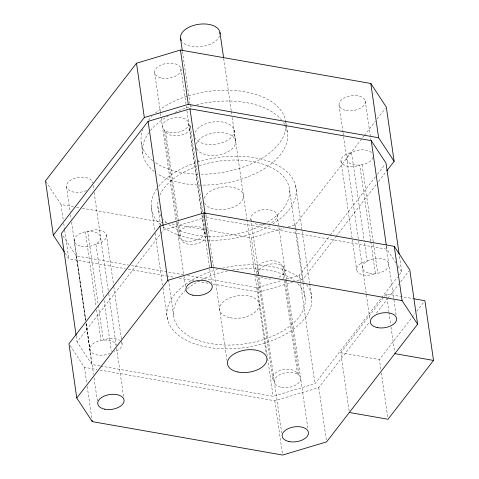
<?xml version="1.0" encoding="UTF-8"?>
<svg xmlns="http://www.w3.org/2000/svg" width="479" height="479" viewBox="0 0 479 479"><rect width="100%" height="100%" fill="white"/><g stroke="black" fill="none" stroke-linecap="round" stroke-linejoin="round"><path stroke-width="0.36" stroke-dasharray="2.4 1.8" d="M99.955 365.89L91.848 364.465L77.071 341.982L163.752 229.926L204.91 217.604M288.208 226.866L295.298 224.747L363.902 136.054M364.363 135.467L375.338 121.277M377.171 118.912L385.403 108.266M286.568 279.012L299.339 275.185L329.905 235.668M330.36 235.081L375.53 176.691M377.356 174.332L385.11 164.309M296.74 280.939L303.123 279.029L335.593 237.051M336.048 236.458L376.757 183.84M378.59 181.475L386.361 171.422M100.692 366.016L273.12 396.295L314.984 383.757L381.14 298.237M381.595 297.651L397.564 277.006M399.39 274.647L401.671 271.701L399.432 256.187M349.131 411L340.737 352.76L383.972 296.872M384.427 296.279L386.248 293.926L413.239 298.668M99.907 370.057L274.802 400.761L318.769 387.601L369.537 321.972M376.392 313.104L387.373 298.914M387.828 298.321L398.809 284.131M400.636 281.766L408.868 271.126M380.781 369.129L379.398 359.549L414.898 313.661M416.718 311.308L423.999 301.896M205.772 229.908L251.337 237.907L283.951 228.142M187.469 275.431L257.474 287.717L282.311 280.281M212.862 284.065L259.157 292.19L292.483 282.215M395.923 262.959L386.888 249.218L205.623 217.388L205.407 215.915M45.894 181.505L61.007 204.491L73.497 206.683M76.436 207.197L79.376 207.712M82.316 208.233L166.093 222.939M171.973 223.974L205.042 229.776M63.066 235.907L76.203 255.894L128.522 265.079M131.468 265.6L183.786 274.784M65.15 253.181L68.826 258.774L125.414 268.707M128.354 269.228L165.83 275.808M166.566 275.934L173.913 277.227M179.056 278.131L193.756 280.712M197.432 281.353L209.922 283.55M340.737 352.76L379.398 359.549M70.179 345.604L84.472 367.345L96.968 369.537M397.971 266.079L401.671 271.701M233.962 129.797L235.662 141.544M386.463 246.266L386.888 249.218M365.249 100.901L370.854 139.796M386.176 245.996L396.115 315.11M386.248 293.926L386.673 296.878M386.781 297.615L388.798 311.619M388.9 312.362L390.601 324.157M391.026 327.103L394.642 352.167M362.094 164.704L377.739 273.275M370.722 241.099L359.765 165.021A12.646 7.125 -8.2 0 1 341.671 162.956A12.646 7.125 -8.2 0 1 351.538 152.514L364.25 240.727M370.83 241.835L375.41 273.593A12.646 7.125 -8.2 0 1 357.316 271.527A12.646 7.125 -8.2 0 1 367.183 261.085L364.447 242.087M381.314 372.818L387.792 417.784M339.042 105.123L342.916 131.863M342.982 132.449L358.52 240.284M358.627 241.021L369.908 319.313M340.964 160.86L356.711 270.15M295.609 185.75L309.656 283.245M309.763 283.987L311.859 298.471M285.783 121.75L286.202 124.642M286.31 125.366L287.352 132.605M295.298 224.747L303.123 279.029M318.769 387.601L326.379 440.423M289.561 189.816L302.86 282.137M302.968 282.873L305.207 298.387M299.339 275.185L300.513 283.311M300.614 284.047L314.984 383.757M277.078 214.885L286.382 279.383M286.49 280.125L308.003 429.382M283.275 266.587L285.233 280.161M285.328 280.838L298.92 375.159M283.897 279.197L281.939 265.623A12.646 7.125 -8.2 0 0 265.36 261.606A12.646 7.125 -8.2 0 0 258.648 272.599M284.089 280.55L297.585 374.195A12.646 7.125 -8.2 0 0 281.005 370.177A12.646 7.125 -8.2 0 0 274.293 381.17M250.876 219.131L281.7 432.914M256.983 269.324L272.755 378.769M251.337 237.907L259.157 292.19M274.802 400.761L282.418 453.583M257.474 287.717L267.264 355.669M267.689 358.621L273.12 396.295M223.687 58.39L231.261 110.948M231.369 111.685L231.794 114.649M232.225 117.606L246.835 219.023M246.942 219.765L254.732 273.802M254.84 274.545L266.27 354.047M182.475 51.672L189.941 103.488M190.049 104.23L190.582 107.931M196.342 147.736L196.558 149.388M198.138 160.208L198.372 161.968M205.946 214.526L213.412 266.348M213.52 267.084L226.956 360.358M190.337 126.336L203.024 214.364M203.114 214.969L206.114 235.788M180.864 68.533L186.894 110.362M186.996 110.936L211.736 282.736M178.511 221.166L165.506 130.917A12.646 7.125 -8.2 0 0 182.092 134.934A12.646 7.125 -8.2 0 0 188.804 123.941L204.449 232.513A12.646 7.125 -8.2 0 1 197.737 243.506A12.646 7.125 -8.2 0 1 181.152 239.488L178.613 221.843M164.171 129.953L177.08 219.526M177.469 222.238L179.817 238.524M154.663 72.778L160.435 112.697M160.519 113.397L185.529 286.963M163.219 226.232L163.752 229.926M157.89 206.724L160.549 225.19M168.428 279.844L173.536 315.296M151.238 206.641L154.717 230.728M155.07 233.231L162.519 284.933M162.944 287.885L167.488 319.361M141.227 142.652L142.79 153.508M106.38 234.961L113.727 285.927M113.828 286.646L121.6 340.581M121.708 341.299L122.133 344.251M93.118 185.445L93.752 189.852M94.141 192.444L108.613 292.897M108.721 293.633L116.175 345.335M116.601 348.287L123.624 397.031M103.536 296.956L95.908 244.027A12.646 7.125 -8.2 0 0 105.775 233.584A12.646 7.125 -8.2 0 0 87.687 231.519L98.225 304.638M104.027 300.345L111.362 351.239M98.327 305.374L103.332 340.09A12.646 7.125 -8.2 0 1 119.594 340.395M85.358 231.836L96.111 306.482M96.602 309.871L101.003 340.407M74.257 240.422L85.711 320.068M86.244 323.756L89.95 349.568M66.485 186.732L70.108 211.844M70.533 214.796L71.203 219.34M71.599 222.184L85.753 320.415M86.178 323.367L93.519 374.333M94.034 377.787L97.351 400.917M76.203 255.894L85.567 320.888M85.992 323.84L91.848 364.465M61.007 204.491L63.33 220.627M63.755 223.561L64.599 229.429M64.707 230.165L68.826 258.774M84.472 367.345L86.801 383.487M87.22 386.421L91.98 419.43M76.221 336.072L77.071 341.982M297.782 283.664A66.389 37.416 -8.2 0 1 273.581 335.707A66.389 37.416 -8.2 0 1 185.295 333.677A66.389 37.416 -8.2 0 1 198.294 281.383M201.437 279.73A66.389 37.416 -8.2 0 1 227.818 270.875M232.477 270.042A66.389 37.416 -8.2 0 1 294.441 280.748M199.258 165.674A66.389 37.416 -8.2 0 1 280.131 173.254A66.389 37.416 -8.2 0 1 266.611 222.693M263.558 224.4A66.389 37.416 -8.2 0 1 168.65 224.364M166.674 222.729A66.389 37.416 -8.2 0 1 163.279 219.22M161.172 216.286A66.389 37.416 -8.2 0 1 158.465 199.288M159.836 195.198A66.389 37.416 -8.2 0 1 196.785 166.512M258.911 274.216A13.28 7.484 -8.2 0 1 268.204 264.558A13.28 7.484 -8.2 0 1 284.191 267.617A13.28 7.484 -8.2 0 1 277.359 277.748M271.078 279.041A13.28 7.484 -8.2 0 1 260.738 276.611M373.051 157.268A13.28 7.484 -8.2 0 1 354.011 164.764A13.28 7.484 -8.2 0 1 350.814 152.957A13.28 7.484 -8.2 0 1 371.92 153.07M110.368 353.221A13.28 7.484 -8.2 0 1 91.13 351.981A13.28 7.484 -8.2 0 1 99.404 340.773A13.28 7.484 -8.2 0 1 116.157 345.371M121.792 342.832A12.646 7.125 -8.2 0 1 113.846 352.035M306.62 284.76A73.03 41.158 -8.2 0 1 264.821 343.162A73.03 41.158 -8.2 0 1 170.841 327.103A73.03 41.158 -8.2 0 1 217.364 269.503M222.424 268.198A73.03 41.158 -8.2 0 1 304.895 282.682M158.705 186.265A73.03 41.158 -8.2 0 1 267.09 160.812A73.03 41.158 -8.2 0 1 273.042 223.837M270.006 225.657A73.03 41.158 -8.2 0 1 161.734 225.837M160.657 224.891A73.03 41.158 -8.2 0 1 156.956 188.612M251.289 220.4A13.28 7.484 -8.2 0 1 259.78 210.437A13.28 7.484 -8.2 0 1 276.227 213.143A13.28 7.484 -8.2 0 1 269.659 223.418M265.755 224.459A13.28 7.484 -8.2 0 1 253.313 222.615M86.465 190.558A13.28 7.484 -8.2 0 1 67.443 188.864A13.28 7.484 -8.2 0 1 76.484 177.775A13.28 7.484 -8.2 0 1 92.758 182.846M196.378 144.083A19.92 11.227 -8.2 0 1 226.495 133.401A19.92 11.227 -8.2 0 1 227.088 152.214A19.92 11.227 -8.2 0 1 196.504 148.089M283.46 122.582A73.03 41.158 -8.2 0 1 249.421 176.2A73.03 41.158 -8.2 0 1 157.232 173.709M154.202 171.536A73.03 41.158 -8.2 0 1 148.735 132.785M150.472 130.533A73.03 41.158 -8.2 0 1 168.171 116.026M174.937 112.457A73.03 41.158 -8.2 0 1 192.348 105.919M196.671 104.769A73.03 41.158 -8.2 0 1 281.49 119.924M155.382 113.092A73.03 41.158 -8.2 0 1 247.194 92.207A73.03 41.158 -8.2 0 1 282.227 138.724A73.03 41.158 -8.2 0 1 201.431 174.242M198.019 174.2A73.03 41.158 -8.2 0 1 155.663 162.848M152.639 160.675A73.03 41.158 -8.2 0 1 142.916 129.599M148.49 120.193A73.03 41.158 -8.2 0 1 152.16 116.086M194.713 136.455A19.92 11.227 -8.2 0 1 221.136 121.846A19.92 11.227 -8.2 0 1 227.729 140.137A19.92 11.227 -8.2 0 1 195.264 137.982M219.657 35.721A19.92 11.227 -8.2 0 1 202.725 46.385A19.92 11.227 -8.2 0 1 182.415 42.038M204.222 198.294A19.92 11.227 -8.2 0 1 234.74 187.804A19.92 11.227 -8.2 0 1 234.171 206.844A19.92 11.227 -8.2 0 1 204.12 201.683M281.574 387.337A13.28 7.484 -8.2 0 0 300.638 378.284A13.28 7.484 -8.2 0 0 280.215 374.44A13.28 7.484 -8.2 0 0 281.574 387.337M369.417 273.287A13.28 7.484 -8.2 0 0 388.828 264.516A13.28 7.484 -8.2 0 0 368.704 260.313A13.28 7.484 -8.2 0 0 369.417 273.287M169.656 132.396A13.28 7.484 -8.2 0 0 188.786 123.396A13.28 7.484 -8.2 0 0 168.416 119.481A13.28 7.484 -8.2 0 0 169.656 132.396M185.104 240.925A13.28 7.484 -8.2 0 0 204.443 232.093A13.28 7.484 -8.2 0 0 184.247 227.968A13.28 7.484 -8.2 0 0 185.104 240.925M81.208 246.326A13.28 7.484 -8.2 0 0 100.626 237.554A13.28 7.484 -8.2 0 0 80.502 233.345A13.28 7.484 -8.2 0 0 81.208 246.326M346.209 110.481A13.28 7.484 -8.2 0 0 365.345 101.488A13.28 7.484 -8.2 0 0 344.982 97.566A13.28 7.484 -8.2 0 0 346.209 110.481M161.824 78.107A13.28 7.484 -8.2 0 0 180.96 69.114A13.28 7.484 -8.2 0 0 160.597 65.198A13.28 7.484 -8.2 0 0 161.824 78.107M230.016 317.715A19.92 11.227 -8.2 0 0 259.139 304.56A19.92 11.227 -8.2 0 0 228.95 298.249A19.92 11.227 -8.2 0 0 230.016 317.715"/><path stroke-width="0.72" d="M386.822 170.829L394.139 161.369L386.314 107.086L370.8 83.478L180.463 50.061L136.503 63.222L45.487 180.882L53.313 235.171L64.336 251.942M53.313 235.171L144.329 117.511L188.289 104.344L378.62 137.766L394.139 161.369M399.115 253.972L386.026 163.129L371.243 140.646L189.977 108.817L148.107 121.355L61.426 233.411L76.113 335.336M159.974 226.082L68.958 343.742L76.778 398.025L92.297 421.634L282.628 455.05L326.588 441.889L417.604 324.229L409.784 269.94L394.265 246.338L203.934 212.916L159.974 226.082L167.794 280.365L76.778 398.025M413.964 298.794L424.909 300.716L433.513 360.43L388.002 419.263L349.341 412.473M167.794 280.365L211.754 267.204L402.091 300.62L417.604 324.229M394.852 353.646L433.513 360.43M370.8 83.478L378.62 137.766M394.265 246.338L402.091 300.62M371.243 140.646L386.254 244.787M219.957 32.476L223.585 57.648M180.553 38.344L182.265 50.193M189.977 108.817L205.09 213.7M180.463 50.061L188.289 104.344M203.934 212.916L211.754 267.204M148.107 121.355L163.117 225.495M136.503 63.222L144.329 117.511M92.082 420.167L92.297 421.634M181.379 40.637A19.92 11.227 -8.2 0 1 197.791 24.441A19.92 11.227 -8.2 0 1 220.005 34.087M377.236 327.57A13.28 7.484 -8.2 0 0 396.648 318.798A13.28 7.484 -8.2 0 0 376.524 314.595A13.28 7.484 -8.2 0 0 377.236 327.57M289.065 441.554A13.28 7.484 -8.2 0 0 308.476 432.782A13.28 7.484 -8.2 0 0 288.352 428.579A13.28 7.484 -8.2 0 0 289.065 441.554M192.851 295.196A13.28 7.484 -8.2 0 0 212.269 286.424A13.28 7.484 -8.2 0 0 192.139 282.221A13.28 7.484 -8.2 0 0 192.851 295.196M104.679 409.18A13.28 7.484 -8.2 0 0 124.091 400.408A13.28 7.484 -8.2 0 0 103.967 396.205A13.28 7.484 -8.2 0 0 104.679 409.18M237.841 372.003A19.92 11.227 -8.2 0 0 266.959 358.843A19.92 11.227 -8.2 0 0 236.776 352.538A19.92 11.227 -8.2 0 0 237.841 372.003"/></g></svg>
